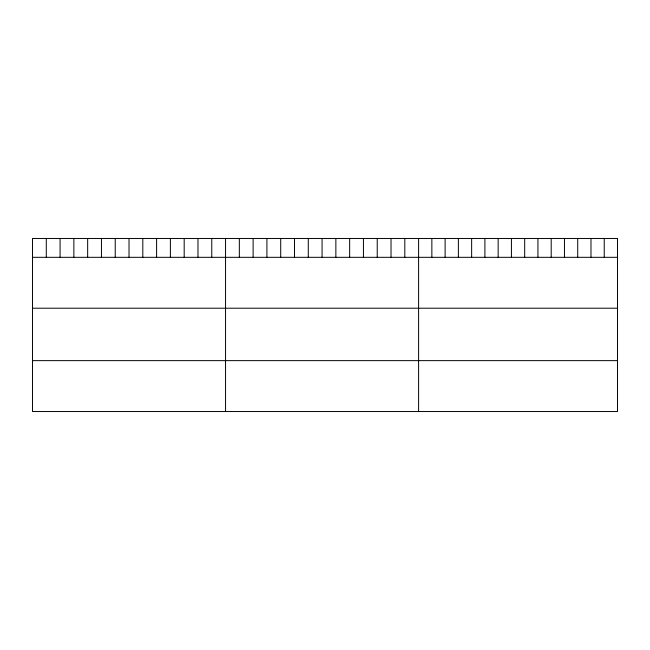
<?xml version="1.0" encoding="UTF-8"?>
<svg xmlns="http://www.w3.org/2000/svg" width="650" height="650" viewBox="0 0 650 650"><rect width="100%" height="100%" fill="white"/><g stroke="black" fill="none" stroke-linecap="round" stroke-linejoin="round"><path stroke-width="0.97" d="M32.5 257.319L617.5 257.319M32.5 308.206L617.5 308.206M32.5 360.636L617.5 360.636M604.24 238.469L604.24 257.319M590.98 238.469L590.98 257.319M577.72 238.469L577.72 257.319M564.46 238.469L564.46 257.319M551.2 238.469L551.2 257.319M537.94 238.469L537.94 257.319M524.68 238.469L524.68 257.319M511.42 238.469L511.42 257.319M498.16 238.469L498.16 257.319M484.9 238.469L484.9 257.319M471.64 238.469L471.64 257.319M458.38 238.469L458.38 257.319M445.12 238.469L445.12 257.319M431.86 238.469L431.86 257.319M418.6 238.469L418.6 411.531M404.812 238.469L404.812 257.319M391.024 238.469L391.024 257.319M377.236 238.469L377.236 257.319M363.439 238.469L363.439 257.319M349.651 238.469L349.651 257.319M335.863 238.469L335.863 257.319M322.075 238.469L322.075 257.319M308.287 238.469L308.287 257.319M294.499 238.469L294.499 257.319M280.711 238.469L280.711 257.319M266.914 238.469L266.914 257.319M253.126 238.469L253.126 257.319M239.338 238.469L239.338 257.319M225.55 238.469L225.55 411.531M211.762 238.469L211.762 257.319M197.974 238.469L197.974 257.319M184.186 238.469L184.186 257.319M170.389 238.469L170.389 257.319M156.601 238.469L156.601 257.319M142.813 238.469L142.813 257.319M129.025 238.469L129.025 257.319M115.237 238.469L115.237 257.319M101.449 238.469L101.449 257.319M87.661 238.469L87.661 257.319M73.864 238.469L73.864 257.319M60.076 238.469L60.076 257.319M46.288 238.469L46.288 257.319M617.5 238.469L32.5 238.469L32.5 411.531L617.5 411.531L617.5 238.469"/></g></svg>
